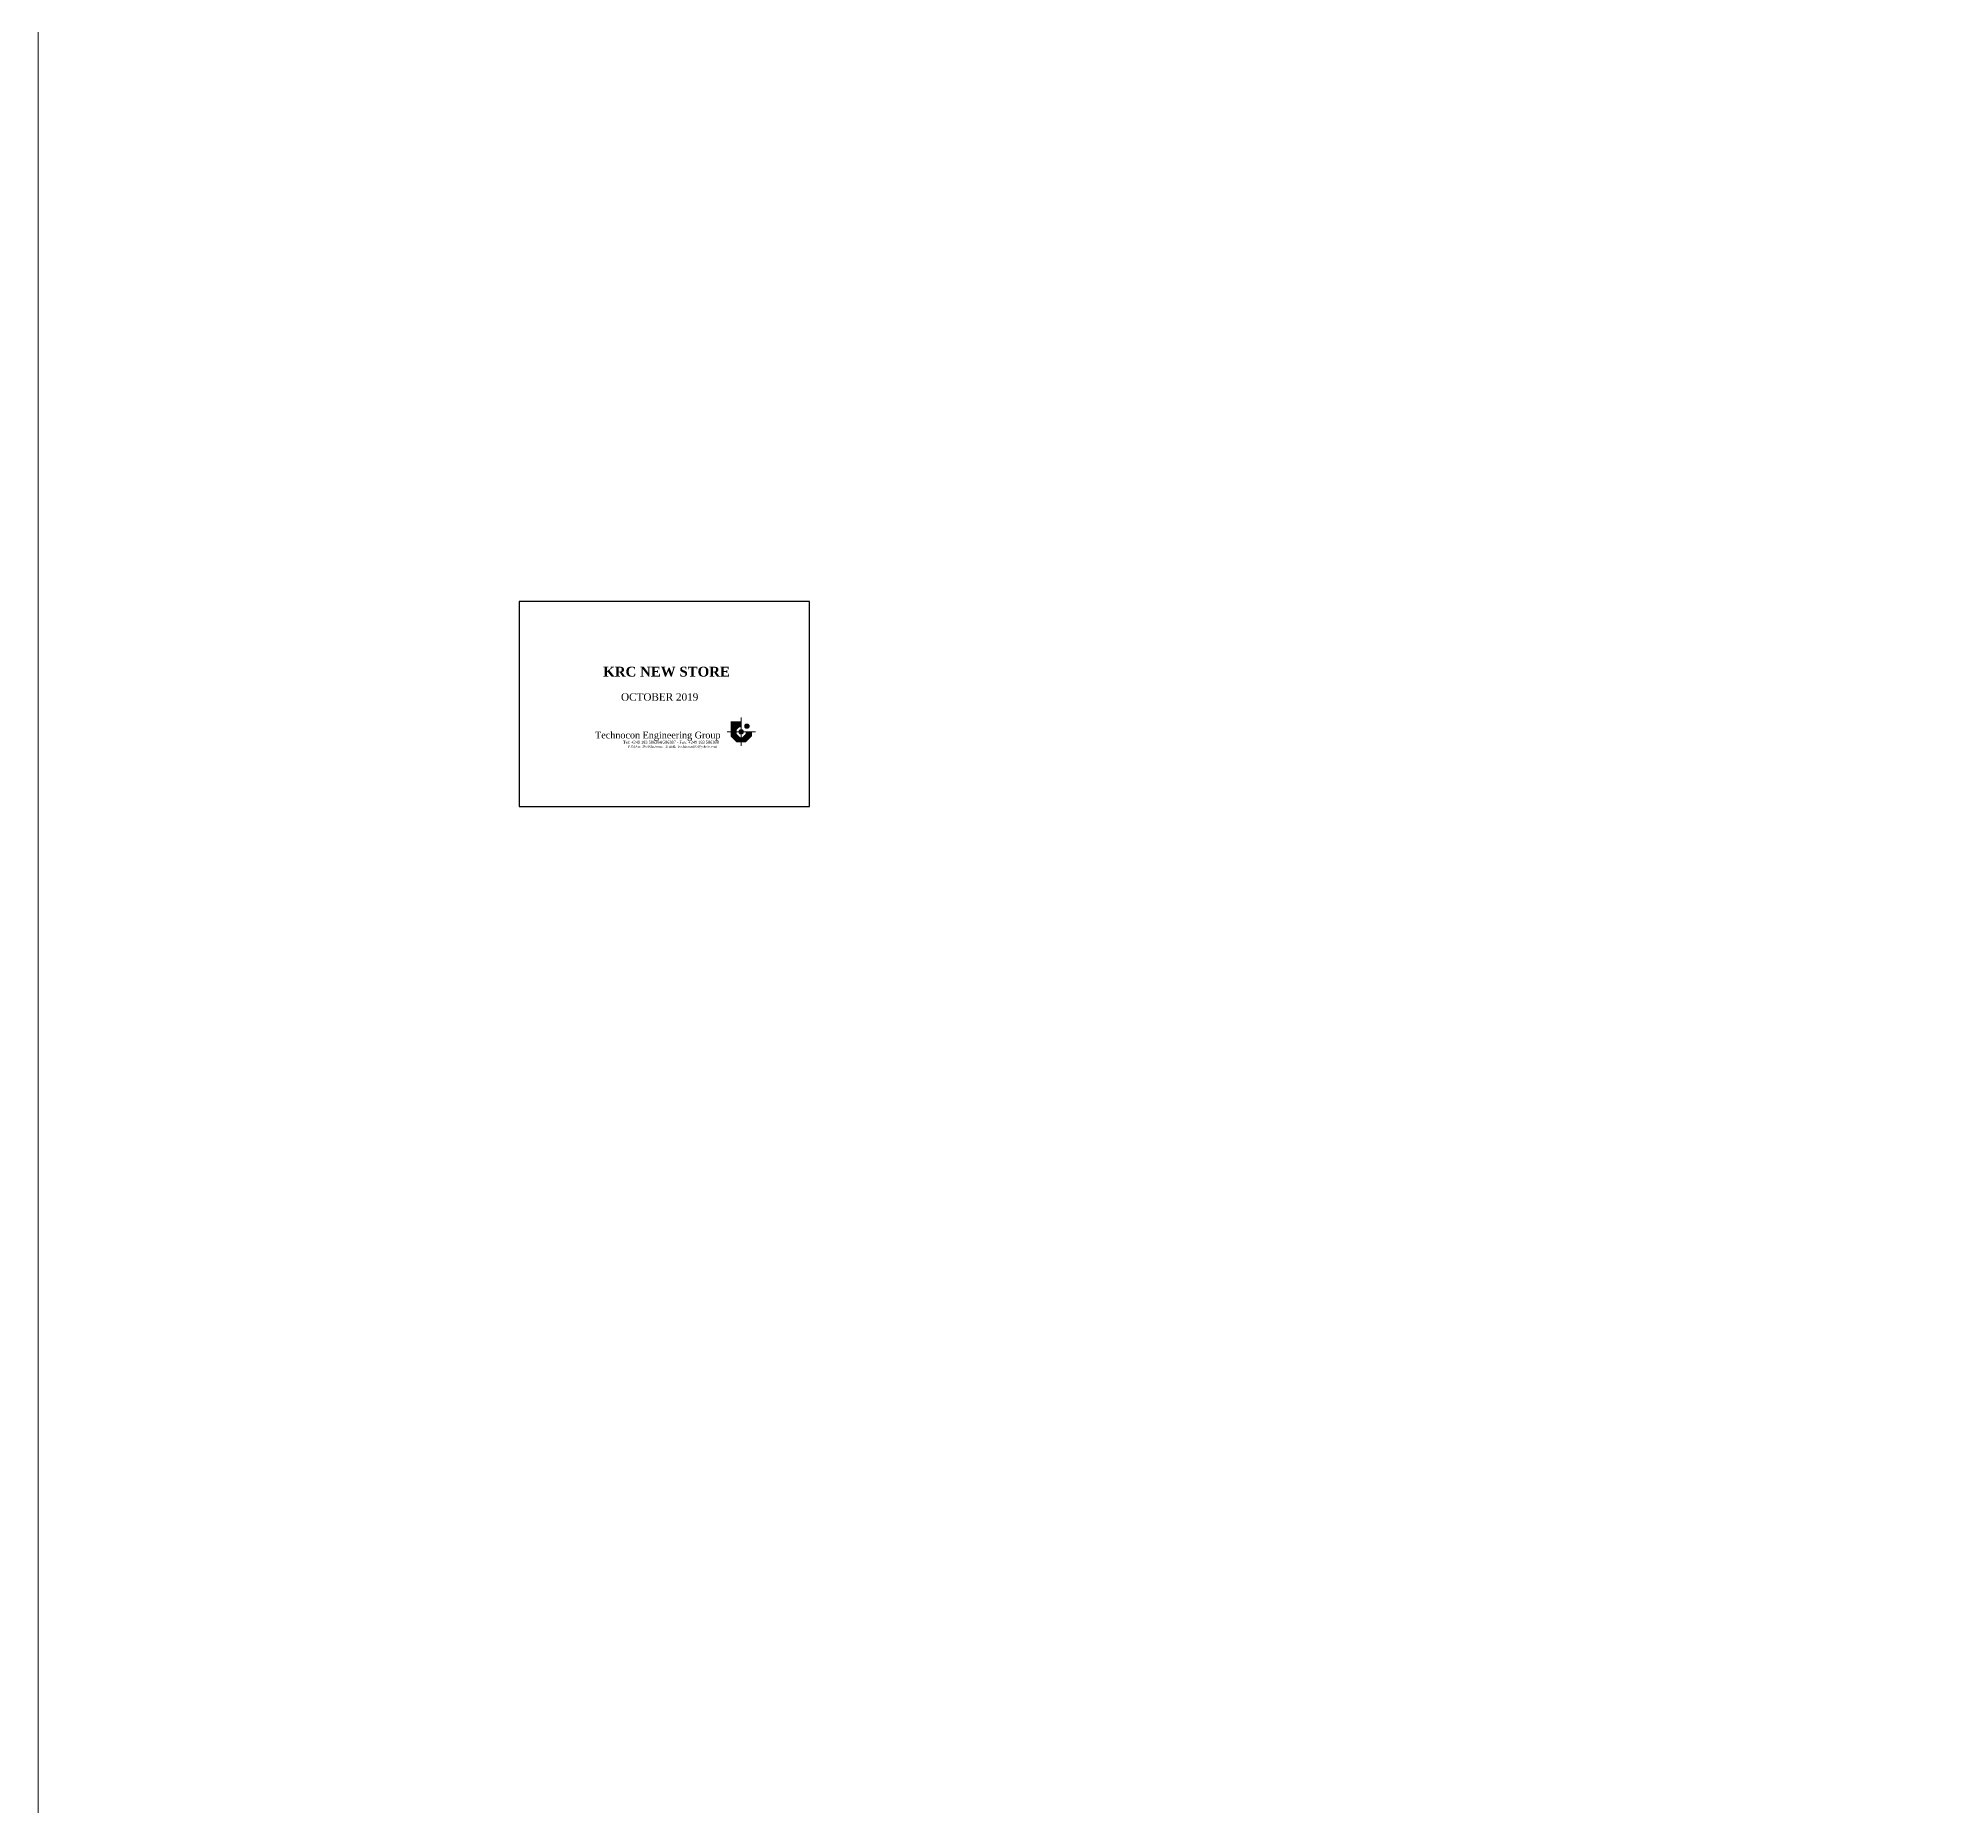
# Model space of a CAD drawing. Header units: millimetres. Extents: x -388065 to 2372687422, y -192755 to 667797.
# Drawn here: x 1396989 to 1440578, y 473296 to 513624 of the extents above; entities that cross this region are included whole.
import ezdxf

# ---------------------------------------------------------------- set-up
doc = ezdxf.new("R2010")
doc.units = ezdxf.units.MM
doc.layers.add('LABLE', color=5, linetype='Continuous')
doc.layers.add('STR-STEEL_IN_SEC', color=6, linetype='Continuous', lineweight=15)
doc.layers.add('STR-TEXT', color=7, linetype='Continuous', lineweight=9)
doc.styles.add('MINA_MM_X-SEC_SMALLER', font='romans.shx', dxfattribs={"height": 75, "bigfont": '@extfont2.shx'})
doc.styles.add('MZBI', font='times.ttf', dxfattribs={"height": 0.35})
doc.styles.add('MZBOLT', font='times.ttf', dxfattribs={"height": 0.5})

# ---------------------------------------------------------------- blocks, each defined once
blk = doc.blocks.new('A$C5A6E080A')
h = blk.add_hatch(color=0)
h.paths.add_polyline_path([(9.26, 8.62), (8.62, 9.26), (7.72, 9.26), (7.09, 8.62), (7.09, 7.72), (7.72, 7.09), (8.62, 7.09), (9.26, 7.72)])
h.paths.add_polyline_path([(6.92, 6.29), (6.29, 6.92), (5.84, 6.92), (5.84, 5.84), (6.92, 5.84)])
h.paths.add_polyline_path([(5.84, 6.92), (5.39, 6.92), (4.75, 6.29), (4.75, 5.84), (5.84, 5.84)])
h.paths.add_polyline_path([(5.84, 5.84), (4.75, 5.84), (4.75, 5.39), (5.39, 4.75), (5.84, 4.75)])
h.paths.add_polyline_path([(6.92, 5.39), (6.92, 5.84), (5.84, 5.84), (5.84, 4.75), (6.29, 4.75)])
h.paths.add_polyline_path([(10.22, 4.02), (10.22, 5.62), (7.72, 5.62), (7.72, 5.06), (6.29, 3.62), (6.06, 3.62), (6.06, 1.45), (7.66, 1.45)])
h.paths.add_polyline_path([(5.62, 3.62), (5.39, 3.62), (3.95, 5.06), (3.95, 5.62), (1.45, 5.62), (1.45, 4.02), (4.02, 1.45), (5.62, 1.45)])
h.paths.add_polyline_path([(5.06, 7.72), (5.62, 7.72), (5.62, 10.22), (4.02, 10.22), (1.45, 10.22), (1.45, 6.06), (3.95, 6.06), (3.95, 6.62)])
at = {"lineweight": 5}
for p, q in [((5.84, 11.68), (5.84, 0)), ((0, 5.84), (11.68, 5.84))]:
    blk.add_line(p, q, dxfattribs=at)
blk = doc.blocks.new('TEG')
at = {"color": 0, "xscale": 0.1101681463324624, "yscale": 0.1101681463324624, "zscale": 0.1101681463324624}
blk.add_blockref('A$C5A6E080A', (870.503, 200.47), dxfattribs=at)
at = {"layer": 'LABLE', "color": 0, "style": 'MZBI'}
blk.add_text('Technocon Engineering Group ', height=0.3044, dxfattribs=at).set_placement((864.515, 200.814))
at = {"layer": 'LABLE', "style": 'MZBOLT'}
for s, height, p in [('Tel: +249 183 586384/586387 - Fax: +249 183 586388', 0.12866, (865.782, 200.578)), ('P.O.Box: 165 Khartoum - E-mail: TechnoconEG@yahoo.com', 0.10582, (866.006, 200.401))]:
    blk.add_text(s, height=height, dxfattribs=at).set_placement(p)

msp = doc.modelspace()

# ---------------------------------------------------------------- linework, layer by layer
msp.add_lwpolyline([(1414575.3531, 496103.5435), (1414575.3531, 500778.5572), (1407956.3522, 500778.5572), (1407956.3522, 496103.5435)], close=True)
at = {"layer": 'STR-STEEL_IN_SEC', "ltscale": 10}
msp.add_lwpolyline([(1584664.4846, 579101.4319), (1396989.2923, 579101.4319), (1396989.2923, 351706.677), (1584664.4846, 351706.677)], close=True, dxfattribs=at)

# ---------------------------------------------------------------- block references
at = {"xscale": 502.4684328224585, "yscale": 502.4684328224585, "zscale": 502.4684328224585}
msp.add_blockref('TEG', (975295.4185, 396755.0472), dxfattribs=at)

# ---------------------------------------------------------------- texts
at = {"layer": 'STR-TEXT', "attachment_point": 5, "style": 'MINA_MM_X-SEC_SMALLER'}
for s, insert, char_height, width in [('\\A1;\\pxql;{\\fRomantic|b1|i0|c2|p2;KRC NEW STORE}', (1411298.5547, 499177.4766), 225, 2852.25), ('\\A1;\\pxql;{\\fRomantic|b0|i0|c2|p2;OCTOBER 2019}', (1411348.0708, 498601.4084), 168.75, 2139.1875)]:
    msp.add_mtext(s, dxfattribs=dict(at, insert=insert, char_height=char_height, width=width))

doc.saveas('drawing.dxf')
